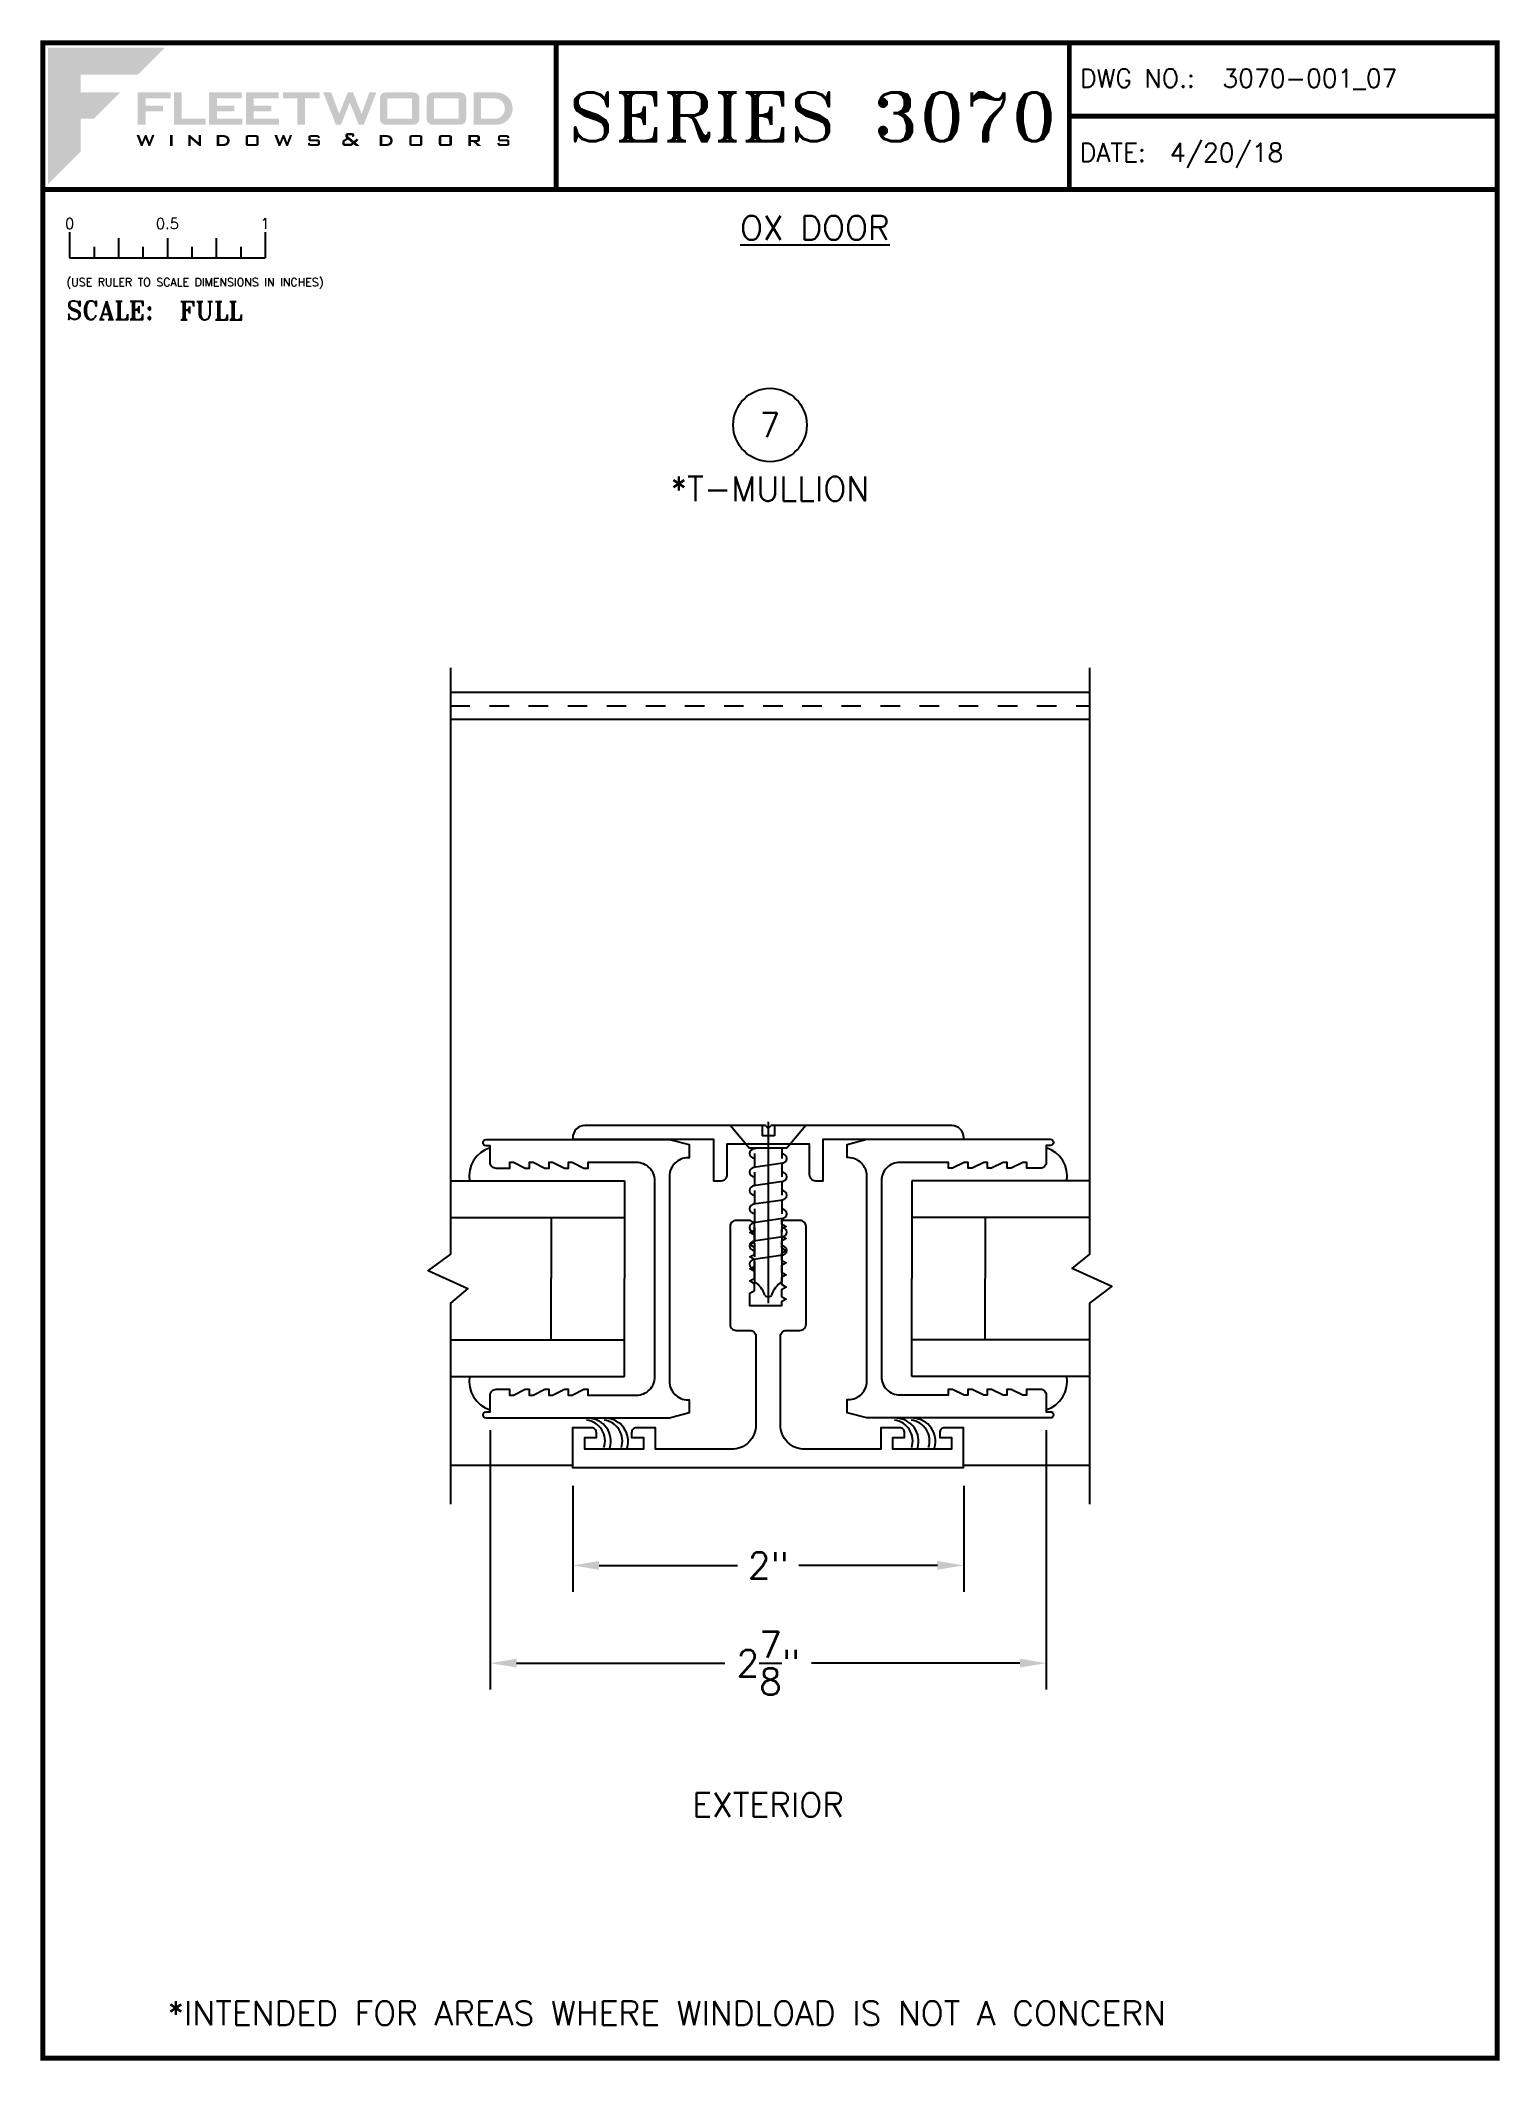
# Paper-space layout 'DETAIL 7' of a CAD drawing. Extents: x 0.3 to 7.8, y 0.1 to 10.4.
# The model-space entities are those that its viewports show. They can reach past a viewport. Long polylines and large blocks are cut down to what shows.
import ezdxf
from ezdxf.enums import TextEntityAlignment as Align

# ---------------------------------------------------------------- set-up
doc = ezdxf.new("R2010")
doc.units = 0
doc.header["$LTSCALE"] = 0.25
doc.header["$MEASUREMENT"] = 0
doc.linetypes.add('HIDDEN', pattern=[0.375, 0.25, -0.125])
doc.layers.get('0').update_dxf_attribs({"linetype": 'CONTINUOUS'})
doc.layers.get('DEFPOINTS').update_dxf_attribs({"color": 1, "linetype": 'CONTINUOUS'})
for name, color, linetype in [('DIM', 7, 'CONTINUOUS'), ('GLASS-VINYL', 7, 'CONTINUOUS'), ('MISC', 7, 'CONTINUOUS'), ('SILL-PAN', 7, 'CONTINUOUS'), ('TEXT', 7, 'CONTINUOUS'), ('VENT', 5, 'CONTINUOUS')]:
    doc.layers.add(name, color=color, linetype=linetype)
doc.layers.add('VP', color=40, linetype='CONTINUOUS', plot=False)
doc.layers.get('VP').off()
doc.styles.add('ROMANS', font='romans')
doc.styles.add('ROMANT', font='romant')
doc.styles.add('SIMPLEX-094', font='simplex.shx', dxfattribs={"height": 0.094})
doc.styles.get("Standard").update_dxf_attribs({"font": 'simplex.shx'})
doc.dimstyles.new('FULL SCALE', dxfattribs={"dimscale": 0.75, "dimtxt": 0.18, "dimasz": 0.18, "dimexe": 0.18, "dimexo": 0.125, "dimgap": 0.09, "dimtad": 0, "dimtih": 1, "dimtoh": 1, "dimdec": 4, "dimzin": 0, "dimdsep": 46, "dimlunit": 5, "dimtxsty": 'Standard', "dimcen": 0.09, "dimadec": 0, "dimazin": 0, "dimtfac": 1, "dimtdec": 4, "dimtofl": 0, "dimtmove": 0, "dimatfit": 3, "dimfxl": 0, "dimtolj": 1, "dimtzin": 0, "dimarcsym": 0})

# ---------------------------------------------------------------- blocks, each defined once
blk = doc.blocks.new('*D63')
at = {"color": 0, "lineweight": -2}
for p, q in [((2.601, 3.339), (2.601, 2.011)), ((5.445, 3.339), (5.445, 2.011)), ((2.736, 2.146), (3.801, 2.146)), ((5.31, 2.146), (4.245, 2.146))]:
    blk.add_line(p, q, dxfattribs=at)
at = {"color": 0}
for points in [[(2.736, 2.169), (2.736, 2.124), (2.601, 2.146)], [(5.31, 2.169), (5.31, 2.124), (5.445, 2.146)]]:
    blk.add_solid(points, dxfattribs=at)
at = {"layer": 'DEFPOINTS', "color": 0}
for p in [(2.601, 3.433), (5.445, 3.433), (5.445, 2.146)]:
    blk.add_point(p, dxfattribs=at)
at = {"color": 0, "insert": (4.023, 2.146), "char_height": 0.135, "attachment_point": 5}
blk.add_mtext('\\A1;2{\\H1.000000x;\\S7/8;}"', dxfattribs=at)
blk = doc.blocks.new('*D102')
at = {"color": 0, "lineweight": -2}
for p, q in [((3.023, 3.053), (3.023, 2.511)), ((5.023, 3.053), (5.023, 2.511)), ((3.158, 2.646), (3.865, 2.646)), ((4.888, 2.646), (4.18, 2.646))]:
    blk.add_line(p, q, dxfattribs=at)
at = {"color": 0}
for points in [[(3.158, 2.669), (3.158, 2.624), (3.023, 2.646)], [(4.888, 2.669), (4.888, 2.624), (5.023, 2.646)]]:
    blk.add_solid(points, dxfattribs=at)
at = {"layer": 'DEFPOINTS', "color": 0}
for p in [(3.023, 3.146), (5.023, 3.146), (5.023, 2.646)]:
    blk.add_point(p, dxfattribs=at)
at = {"color": 0, "insert": (4.023, 2.646), "char_height": 0.135, "attachment_point": 5}
blk.add_mtext('\\A1;2"', dxfattribs=at)
blk = doc.blocks.new('Fleetwood_Logo_6-10-15')
h = blk.add_hatch(color=154)
h.dxf.hatch_style = 1
h.paths.add_polyline_path([(0.2526, -0.0017), (0.0019, -0.0017), (0.0019, -0.2942), (0.0725, -0.2236), (0.0725, -0.1535), (0.1007, -0.1535), (0.1567, -0.0976), (0.0725, -0.0976), (0.0725, -0.0596), (0.1946, -0.0596)])
h = blk.add_hatch(color=251)
h.dxf.hatch_style = 1
h.paths.add_polyline_path([(0.2487, -0.1256), (0.2112, -0.1256), (0.2112, -0.1102), (0.2647, -0.1102), (0.2647, -0.0976), (0.1946, -0.0976), (0.1946, -0.1667), (0.2112, -0.1667), (0.2112, -0.1377), (0.2487, -0.1377)])
h = blk.add_hatch(color=251)
h.dxf.hatch_style = 1
h.paths.add_polyline_path([(0.2886, -0.0976), (0.272, -0.0976), (0.272, -0.1667), (0.3401, -0.1667), (0.3401, -0.1535), (0.2886, -0.1535)])
h = blk.add_hatch(color=251)
h.dxf.hatch_style = 1
h.paths.add_polyline_path([(0.4175, -0.0976), (0.3474, -0.0976), (0.3474, -0.1667), (0.4185, -0.1667), (0.4185, -0.1534), (0.364, -0.1534), (0.364, -0.1377), (0.4015, -0.1377), (0.4015, -0.1256), (0.364, -0.1256), (0.364, -0.1102), (0.4175, -0.1102)])
h = blk.add_hatch(color=251)
h.dxf.hatch_style = 1
h.paths.add_polyline_path([(0.4965, -0.0976), (0.4264, -0.0976), (0.4264, -0.1667), (0.4975, -0.1667), (0.4975, -0.1534), (0.443, -0.1534), (0.443, -0.1377), (0.4804, -0.1377), (0.4804, -0.1256), (0.443, -0.1256), (0.443, -0.1102), (0.4965, -0.1102)])
h = blk.add_hatch(color=251)
h.dxf.hatch_style = 1
h.paths.add_polyline_path([(0.5842, -0.0976), (0.5054, -0.0976), (0.5054, -0.1102), (0.5365, -0.1102), (0.5365, -0.1667), (0.5531, -0.1667), (0.5531, -0.1102), (0.5842, -0.1102)])
h = blk.add_hatch(color=251)
h.dxf.hatch_style = 1
h.paths.add_polyline_path([(0.6089, -0.0976), (0.5921, -0.0976), (0.6188, -0.1667), (0.63, -0.1667), (0.6489, -0.1192), (0.6679, -0.1667), (0.6789, -0.1667), (0.7056, -0.0976), (0.6908, -0.0976), (0.6742, -0.1433), (0.6558, -0.0976), (0.6446, -0.0976), (0.6261, -0.1433)])
h = blk.add_hatch(color=251)
h.dxf.hatch_style = 1
h.paths.add_polyline_path([(0.7853, -0.0976), (0.726, -0.0976, 0.414214), (0.7133, -0.1102), (0.7133, -0.154, 0.414214), (0.726, -0.1667), (0.7853, -0.1667, 0.414214), (0.798, -0.154), (0.798, -0.1102, 0.414214)])
h.paths.add_polyline_path([(0.7819, -0.1102), (0.7819, -0.154), (0.7294, -0.154), (0.7294, -0.1102)], flags=16)
h = blk.add_hatch(color=251)
h.dxf.hatch_style = 1
h.paths.add_polyline_path([(0.8856, -0.0976), (0.8262, -0.0976, 0.414214), (0.8136, -0.1102), (0.8136, -0.154, 0.414214), (0.8262, -0.1667), (0.8856, -0.1667, 0.414214), (0.8982, -0.154), (0.8982, -0.1102, 0.414214)])
h.paths.add_polyline_path([(0.8822, -0.1102), (0.8822, -0.154), (0.8296, -0.154), (0.8296, -0.1102)], flags=16)
h = blk.add_hatch(color=251)
h.dxf.hatch_style = 1
h.paths.add_polyline_path([(0.9632, -0.0976), (0.914, -0.0976), (0.914, -0.1667), (0.9632, -0.1667, 1)])
h.paths.add_polyline_path([(0.9301, -0.1102), (0.9593, -0.1102, -1), (0.9593, -0.154), (0.9301, -0.154)], flags=16)
h = blk.add_hatch(color=7)
h.dxf.hatch_style = 1
h.paths.add_polyline_path([(0.2301, -0.1891), (0.2251, -0.1891), (0.2196, -0.2043), (0.2134, -0.1891), (0.2097, -0.1891), (0.2035, -0.2043), (0.1978, -0.1891), (0.1922, -0.1891), (0.2011, -0.2121), (0.2048, -0.2121), (0.2112, -0.1963), (0.2175, -0.2121), (0.2212, -0.2121)])
h = blk.add_hatch(color=7)
h.dxf.hatch_style = 1
h.paths.add_polyline_path([(0.2691, -0.1891), (0.2637, -0.1891), (0.2637, -0.2118), (0.2637, -0.2121), (0.2691, -0.2121)])
h = blk.add_hatch(color=7)
h.dxf.hatch_style = 1
h.paths.add_polyline_path([(0.3077, -0.1964), (0.3259, -0.2121), (0.3298, -0.2121), (0.3298, -0.1891), (0.325, -0.1891), (0.325, -0.2047), (0.3067, -0.1891), (0.3029, -0.1891), (0.3029, -0.2121), (0.3077, -0.2121)])
h = blk.add_hatch(color=7)
h.dxf.hatch_style = 1
h.paths.add_polyline_path([(0.3801, -0.1891), (0.3637, -0.1891), (0.3637, -0.2121), (0.3801, -0.2121, 1)])
h.paths.add_polyline_path([(0.3691, -0.2079), (0.3691, -0.1933), (0.3788, -0.1933, -1), (0.3788, -0.2079)], flags=16)
h = blk.add_hatch(color=7)
h.dxf.hatch_style = 1
h.paths.add_polyline_path([(0.4537, -0.2079), (0.4537, -0.1933, 0.414214), (0.4495, -0.1891), (0.4297, -0.1891, 0.414214), (0.4255, -0.1933), (0.4255, -0.2079, 0.414214), (0.4297, -0.2121), (0.4495, -0.2121, 0.414214)])
h.paths.add_polyline_path([(0.4308, -0.2079), (0.4308, -0.1933), (0.4484, -0.1933), (0.4484, -0.2079)], flags=16)
h = blk.add_hatch(color=7)
h.dxf.hatch_style = 1
h.paths.add_polyline_path([(0.5253, -0.1891), (0.5203, -0.1891), (0.5148, -0.2043), (0.5087, -0.1891), (0.5049, -0.1891), (0.4988, -0.2043), (0.493, -0.1891), (0.4874, -0.1891), (0.4963, -0.2121), (0.5001, -0.2121), (0.5064, -0.1963), (0.5127, -0.2121), (0.5164, -0.2121)])
h = blk.add_hatch(color=7)
h.dxf.hatch_style = 1
h.paths.add_polyline_path([(0.5801, -0.1891), (0.5643, -0.1891, 0.414214), (0.56, -0.1933), (0.56, -0.1981, 0.414214), (0.5643, -0.2024), (0.58, -0.2024), (0.58, -0.2078), (0.5637, -0.2078), (0.5637, -0.2052), (0.5591, -0.2062), (0.5591, -0.2078, 0.414214), (0.5634, -0.2121), (0.5805, -0.2121, 0.414214), (0.5848, -0.2078), (0.5848, -0.2024, 0.414214), (0.5805, -0.1982), (0.5648, -0.1982), (0.5648, -0.193), (0.5798, -0.193), (0.5798, -0.1958), (0.5843, -0.1948), (0.5843, -0.1933, 0.414214)])
h = blk.add_hatch(color=7)
h.dxf.hatch_style = 1
h.paths.add_polyline_path([(0.645, -0.1913, -0.222262), (0.6447, -0.1906), (0.6447, -0.1892), (0.6535, -0.1892), (0.6535, -0.193), (0.6587, -0.1918), (0.6587, -0.189, 0.414214), (0.6544, -0.1847), (0.6437, -0.1847, 0.414214), (0.6394, -0.189), (0.6394, -0.1922, 0.222262), (0.6407, -0.1948), (0.6415, -0.1955), (0.6345, -0.1998, 0.260684), (0.6329, -0.2027), (0.6329, -0.2078, 0.414214), (0.6372, -0.2121), (0.6514, -0.2121, 0.17577), (0.6536, -0.2113), (0.657, -0.2085), (0.6614, -0.2121), (0.6699, -0.2121), (0.6613, -0.2049), (0.6676, -0.1997), (0.6637, -0.1964), (0.6574, -0.2017)])
h.paths.add_polyline_path([(0.6532, -0.2052), (0.6509, -0.2072, -0.17577), (0.6502, -0.2074), (0.6382, -0.2074), (0.6382, -0.2033, -0.260684), (0.6387, -0.2025), (0.6451, -0.1985)], flags=16)
h = blk.add_hatch(color=7)
h.dxf.hatch_style = 1
h.paths.add_polyline_path([(0.7294, -0.1891), (0.713, -0.1891), (0.713, -0.2121), (0.7294, -0.2121, 1)])
h.paths.add_polyline_path([(0.7184, -0.2079), (0.7184, -0.1933), (0.7281, -0.1933, -1), (0.7281, -0.2079)], flags=16)
h = blk.add_hatch(color=7)
h.dxf.hatch_style = 1
h.paths.add_polyline_path([(0.8045, -0.2079), (0.8045, -0.1933, 0.414214), (0.8003, -0.1891), (0.7805, -0.1891, 0.414214), (0.7763, -0.1933), (0.7763, -0.2079, 0.414214), (0.7805, -0.2121), (0.8003, -0.2121, 0.414214)])
h.paths.add_polyline_path([(0.7816, -0.2079), (0.7816, -0.1933), (0.7992, -0.1933), (0.7992, -0.2079)], flags=16)
h = blk.add_hatch(color=7)
h.dxf.hatch_style = 1
h.paths.add_polyline_path([(0.8678, -0.2079), (0.8678, -0.1933, 0.414214), (0.8636, -0.1891), (0.8438, -0.1891, 0.414214), (0.8396, -0.1933), (0.8396, -0.2079, 0.414214), (0.8438, -0.2121), (0.8636, -0.2121, 0.414214)])
h.paths.add_polyline_path([(0.8449, -0.2079), (0.8449, -0.1933), (0.8624, -0.1933), (0.8624, -0.2079)], flags=16)
h = blk.add_hatch(color=7)
h.dxf.hatch_style = 1
h.paths.add_polyline_path([(0.9277, -0.1993), (0.9277, -0.1933, 0.414214), (0.9235, -0.1891), (0.9028, -0.1891), (0.9028, -0.2121), (0.9082, -0.2121), (0.9082, -0.2035), (0.9131, -0.2035), (0.9224, -0.2121), (0.9303, -0.2121), (0.9197, -0.2035), (0.9235, -0.2035, 0.414214)])
h.paths.add_polyline_path([(0.9082, -0.1993), (0.9082, -0.1933), (0.9214, -0.1933, -0.414214), (0.9224, -0.1943), (0.9224, -0.1983, -0.414214), (0.9214, -0.1993)], flags=16)
h = blk.add_hatch(color=7)
h.dxf.hatch_style = 1
h.paths.add_polyline_path([(0.9867, -0.1982), (0.971, -0.1982), (0.971, -0.193), (0.9859, -0.193), (0.9859, -0.1958), (0.9905, -0.1948), (0.9905, -0.1933, 0.414214), (0.9863, -0.1891), (0.9705, -0.1891, 0.414214), (0.9662, -0.1933), (0.9662, -0.1981, 0.414214), (0.9705, -0.2024), (0.9862, -0.2024), (0.9862, -0.2078), (0.9699, -0.2078), (0.9699, -0.2052), (0.9653, -0.2062), (0.9653, -0.2078, 0.414214), (0.9696, -0.2121), (0.9867, -0.2121, 0.414214), (0.991, -0.2078), (0.991, -0.2024, 0.414214)])
blk = doc.blocks.new('A-SIZE_P')
at = {"const_width": 0.025}
blk.add_lwpolyline([(0.313, 0.125), (7.751, 0.125), (7.751, 10.437), (0.313, 10.437)], close=True, dxfattribs=at)
for points in [[(2.938, 10.437), (2.938, 9.687)], [(5.563, 10.437), (5.563, 9.687)], [(5.563, 10.062), (7.751, 10.062)], [(0.313, 9.687), (7.751, 9.687)]]:
    blk.add_lwpolyline(points, dxfattribs=at)
at = {"xscale": 2.387023416083395, "yscale": 2.387023416083395, "zscale": 2.387023416083395}
blk.add_blockref('Fleetwood_Logo_6-10-15', (0.334, 10.416), dxfattribs=at)
for s, style, p in [('DWG NO.:', 'SIMPLEX-094', (5.617, 10.209)), ('DATE:', 'SIMPLEX-094', (5.616, 9.829)), ('SCALE:', 'ROMANT', (0.433, 9.022))]:
    blk.add_text(s, height=0.094, dxfattribs=dict(style=style)).set_placement(p)
for tag, p, style in [('DWG_NO', (6.346, 10.209), 'SIMPLEX-094'), ('DATE', (6.077, 9.829), 'SIMPLEX-094'), ('SCALE', (1.011, 9.02), 'ROMANT')]:
    blk.add_attdef(tag, p, '', height=0.094, dxfattribs=dict(style=style))
for tag, height, style, width, p, p2 in [('DWG_NO_F', 0.094, 'SIMPLEX-094', 1.745692, (6.347, 10.209), (7.683, 10.209)), ('PRODUCT', 0.25, 'ROMANT', 1.390728, (3.001, 9.934), (5.5, 9.934))]:
    blk.add_attdef(tag, text='', height=height, dxfattribs=dict(style=style, width=width)).set_placement(p, p2, align=Align.FIT)
blk = doc.blocks.new('Full')
for p, q in [((0.137, -0.219), (0.137, -0.35)), ((0.262, -0.294), (0.262, -0.35)), ((0.387, -0.249), (0.387, -0.35)), ((0.512, -0.294), (0.512, -0.35)), ((0.637, -0.249), (0.637, -0.35)), ((0.762, -0.294), (0.762, -0.35)), ((0.887, -0.249), (0.887, -0.35)), ((1.012, -0.294), (1.012, -0.35)), ((1.137, -0.219), (1.137, -0.35)), ((0.137, -0.35), (1.137, -0.35))]:
    blk.add_line(p, q)
for s, p in [('0', (0.137, -0.219)), ('0.5', (0.637, -0.219)), ('1', (1.137, -0.219))]:
    blk.add_text(s, height=0.055).set_placement(p, align=Align.BOTTOM_CENTER)
at = {"style": 'ROMANS'}
blk.add_text('(USE RULER TO SCALE DIMENSIONS IN INCHES)', height=0.04115, dxfattribs=at).set_placement((0.12, -0.495))
blk = doc.blocks.new('sectball')
blk.add_circle((0, 0), 0.125)
blk.add_attdef('NO', text='', height=0.062).set_placement((0, 0), align=Align.MIDDLE_CENTER)
for tag, p in [('LINE1', (0, -0.2588)), ('LINE2', (0, -0.3864)), ('LINE3', (0, -0.5214))]:
    blk.add_attdef(tag, text='', height=0.078).set_placement(p, align=Align.CENTER)
blk = doc.blocks.new('3008 FIXED STILE')
at = {"color": 5}
blk.add_lwpolyline([(-1.038, 0.06), (-1.002, 0.06), (-0.1, 0.06), (0, 0.034), (0, -0.034), (-0.006, -0.034, 0.414214), (-0.1, -0.128), (-0.1, -1.178, 0.414214), (-0.006, -1.272), (0, -1.272), (0, -1.339), (-0.1, -1.366), (-1.038, -1.366, -0.999996), (-1.038, -1.334), (-1.018, -1.334), (-1.018, -1.249, -0.414214), (-0.987, -1.218), (-0.918, -1.218), (-0.918, -1.248), (-0.898, -1.248), (-0.838, -1.218), (-0.818, -1.218), (-0.818, -1.248), (-0.798, -1.248), (-0.738, -1.218), (-0.718, -1.218), (-0.718, -1.248), (-0.698, -1.248), (-0.638, -1.218), (-0.618, -1.218), (-0.618, -1.248), (-0.598, -1.248), (-0.538, -1.218), (-0.518, -1.218), (-0.518, -1.248), (-0.269, -1.248, 0.414214), (-0.175, -1.154), (-0.175, -0.152, 0.414214), (-0.269, -0.058), (-0.518, -0.058), (-0.518, -0.088), (-0.538, -0.088), (-0.598, -0.058), (-0.618, -0.058), (-0.618, -0.088), (-0.638, -0.088), (-0.698, -0.058), (-0.718, -0.058), (-0.718, -0.088), (-0.738, -0.088), (-0.798, -0.058), (-0.818, -0.058), (-0.818, -0.088), (-0.838, -0.088), (-0.898, -0.058), (-0.918, -0.058), (-0.918, -0.088), (-0.987, -0.088, -0.414214), (-1.018, -0.057), (-1.018, 0.028), (-1.038, 0.028, -0.999996), (-1.038, 0.06)], format="xyb", dxfattribs=at)
blk = doc.blocks.new('A$C2D7D788B')
for p, q in [((0, 0.909), (0.097, 0.793)), ((0.161, 0.909), (0, 0.909)), ((0.161, 0.909), (0.161, 0.857)), ((0.224, 0.857), (0.161, 0.857)), ((0.192, 0.929), (0.192, 0)), ((0.224, 0.909), (0.224, 0.857)), ((0.385, 0.909), (0.224, 0.909)), ((0.385, 0.909), (0.288, 0.793)), ((0.288, 0.793), (0.097, 0.793))]:
    blk.add_line(p, q)
at = {"linetype": 'Continuous'}
for p, q in [((0.142, 0.793), (0.118, 0.79)), ((0.122, 0.793), (0.122, 0.79)), ((0.122, 0.766), (0.122, 0.696)), ((0.263, 0.793), (0.263, 0.741)), ((0.267, 0.717), (0.118, 0.695)), ((0.267, 0.623), (0.118, 0.601)), ((0.122, 0.671), (0.122, 0.601)), ((0.263, 0.716), (0.263, 0.647)), ((0.263, 0.622), (0.263, 0.553)), ((0.267, 0.528), (0.118, 0.507)), ((0.122, 0.577), (0.122, 0.507)), ((0.263, 0.528), (0.263, 0.458)), ((0.267, 0.434), (0.118, 0.412)), ((0.122, 0.483), (0.122, 0.413)), ((0.263, 0.433), (0.263, 0.364)), ((0.267, 0.34), (0.118, 0.318)), ((0.122, 0.388), (0.122, 0.319)), ((0.263, 0.339), (0.263, 0.237)), ((0.267, 0.246), (0.118, 0.224)), ((0.122, 0.307), (0.122, 0.237)), ((0.122, 0.213), (0.122, 0.112)), ((0.263, 0.245), (0.263, 0.112)), ((0.186, 0.034), (0.199, 0.034))]:
    blk.add_line(p, q, dxfattribs=at)
for centre, radius, start, end in [((0.122, 0.766), 0.0244, 90, 270), ((0.122, 0.766), 0.0244, 90, 270), ((0.263, 0.741), 0.0244, 270, 90), ((0.122, 0.671), 0.0244, 90, 270), ((0.122, 0.671), 0.0244, 90, 270), ((0.263, 0.647), 0.0244, 270, 90), ((0.122, 0.577), 0.0244, 90, 270), ((0.263, 0.553), 0.0244, 270, 90), ((0.122, 0.483), 0.0244, 90, 270), ((0.122, 0.483), 0.0244, 90, 270), ((0.263, 0.458), 0.0244, 270, 90), ((0.122, 0.388), 0.0244, 90, 270), ((0.122, 0.294), 0.0244, 90, 270), ((0.263, 0.364), 0.0244, 270, 90), ((0.122, 0.2), 0.0244, 90, 270), ((0.263, 0.27), 0.0244, 270, 90), ((0.034, -0.012), 0.152, 20.7051, 54.5638), ((0.351, -0.012), 0.152, 125.4362, 159.2949), ((0.186, 0.044), 0.00998, 191.7651, 270), ((0.199, 0.044), 0.00998, 270, 348.2349)]:
    blk.add_arc(centre, radius, start, end, dxfattribs=at)

msp = doc.modelspace()

# ---------------------------------------------------------------- linework, layer by layer
at = {"color": 1}
for points in [[(7.751, 9.053, 0.414214), (7.689, 8.991), (7.689, 8.983), (8.409, 8.983), (8.409, 8.771), (8.448, 8.771, 0.414214), (8.479, 8.802), (8.479, 8.959), (8.899, 8.959), (8.899, 8.802, 0.414214), (8.93, 8.771), (8.969, 8.771), (8.969, 8.983), (9.689, 8.983), (9.689, 8.991, 0.414214), (9.627, 9.053), (8.704, 9.053), (8.689, 9.038), (8.674, 9.053)], [(8.619, 8.52), (8.619, 8.554), (8.595, 8.568), (8.525, 8.568, 0.414214), (8.494, 8.537), (8.494, 8.036, 0.414214), (8.525, 8.005), (8.595, 8.005, -0.414214), (8.626, 7.974), (8.626, 7.522, -0.414214), (8.501, 7.397), (8.112, 7.397), (8.112, 7.507), (8.015, 7.507, 0.414214), (7.99, 7.482), (7.99, 7.457), (8.05, 7.457), (8.05, 7.397), (7.75, 7.397), (7.75, 7.457), (7.81, 7.457), (7.81, 7.482, 0.414214), (7.785, 7.507), (7.688, 7.507), (7.688, 7.303), (8.688, 7.303), (9.688, 7.303), (9.688, 7.507), (9.591, 7.507, 0.414214), (9.566, 7.482), (9.566, 7.457), (9.626, 7.457), (9.626, 7.397), (9.326, 7.397), (9.326, 7.457), (9.386, 7.457), (9.386, 7.482, 0.414214), (9.361, 7.507), (9.264, 7.507), (9.264, 7.397), (8.876, 7.397, -0.414214), (8.751, 7.522), (8.751, 7.974, -0.414214), (8.782, 8.005), (8.851, 8.005, 0.414214), (8.882, 8.036), (8.882, 8.537, 0.414214), (8.851, 8.568), (8.757, 8.568), (8.757, 8.551), (8.781, 8.537), (8.757, 8.523), (8.757, 8.489), (8.781, 8.475), (8.757, 8.461), (8.757, 8.427), (8.781, 8.413), (8.757, 8.399), (8.757, 8.365), (8.781, 8.351), (8.757, 8.337), (8.757, 8.303), (8.781, 8.289), (8.757, 8.275), (8.757, 8.241), (8.781, 8.227), (8.757, 8.213), (8.757, 8.179), (8.781, 8.165), (8.757, 8.151), (8.757, 8.13), (8.688, 8.13), (8.595, 8.13), (8.595, 8.196), (8.619, 8.21), (8.619, 8.244), (8.595, 8.258), (8.619, 8.272), (8.619, 8.306), (8.595, 8.32), (8.619, 8.334), (8.619, 8.368), (8.595, 8.382), (8.619, 8.396), (8.619, 8.43), (8.595, 8.444), (8.619, 8.458), (8.619, 8.492), (8.595, 8.506)]]:
    msp.add_lwpolyline(points, format="xyb", close=True, dxfattribs=at)
for centre, radius, start, end in [((7.766, 7.438), 0.118, 343.6833, 87.0149), ((7.854, 7.438), 0.118, 343.6833, 87.0149), ((9.34, 7.438), 0.118, 343.6833, 87.0149), ((9.426, 7.438), 0.118, 343.6833, 87.0149), ((7.746, 7.439), 0.108, 341.8239, 82.5268), ((7.835, 7.439), 0.108, 341.8239, 82.5268), ((9.32, 7.439), 0.108, 341.8239, 82.5268), ((9.406, 7.439), 0.108, 341.8239, 82.5268)]:
    msp.add_arc(centre, radius, start, end)
at = {"layer": 'GLASS-VINYL'}
for p, q in [((7.063, 8.77), (7.954, 8.77)), ((7.954, 8.77), (7.954, 8.27)), ((10.333, 8.77), (9.424, 8.77)), ((9.424, 8.77), (9.424, 8.27)), ((7.063, 8.582), (7.954, 8.582)), ((7.579, 8.582), (7.579, 8.27)), ((10.333, 8.582), (9.424, 8.582)), ((9.799, 8.582), (9.799, 8.27)), ((7.579, 7.957), (7.579, 8.27)), ((7.954, 7.77), (7.954, 8.27)), ((9.424, 7.77), (9.424, 8.27)), ((9.799, 7.957), (9.799, 8.27)), ((7.063, 7.957), (7.954, 7.957)), ((10.333, 7.957), (9.424, 7.957)), ((7.063, 7.77), (7.954, 7.77)), ((10.333, 7.77), (9.424, 7.77))]:
    msp.add_line(p, q, dxfattribs=at)
for points in [[(10.333, 7.116), (10.333, 8.145), (10.447, 8.229), (10.243, 8.321), (10.333, 8.395), (10.333, 11.396)], [(10.57, 7.116), (10.57, 8.145), (10.684, 8.229), (10.48, 8.321), (10.57, 8.395), (10.57, 11.396)]]:
    msp.add_lwpolyline(points, dxfattribs=at)
for centre, start, end in [((7.312, 8.794), 107.3542, 189.2403), ((10.065, 8.794), 350.7597, 72.6458), ((7.312, 7.745), 170.7597, 252.6458), ((10.065, 7.745), 287.3542, 9.2403)]:
    msp.add_arc(centre, 0.153, start, end, dxfattribs=at)
at = {"layer": 'MISC', "color": 7}
for points in [[(6.826, 11.396), (6.826, 8.395), (6.712, 8.311), (6.916, 8.219), (6.826, 8.145), (6.826, 7.116)], [(7.063, 11.396), (7.063, 8.395), (6.949, 8.311), (7.153, 8.219), (7.063, 8.145), (7.063, 7.116)]]:
    msp.add_lwpolyline(points, dxfattribs=at)
at = {"layer": 'SILL-PAN'}
for p, q in [((7.063, 11.271), (10.333, 11.271)), ((7.063, 11.132), (10.333, 11.132)), ((7.063, 7.316), (7.688, 7.316)), ((9.688, 7.316), (10.333, 7.316))]:
    msp.add_line(p, q, dxfattribs=at)
at = {"layer": 'SILL-PAN', "linetype": 'HIDDEN'}
msp.add_line((7.063, 11.201), (10.333, 11.201), dxfattribs=at)

# ---------------------------------------------------------------- block references
msp.add_blockref('A$C2D7D788B', (8.496, 8.144))
at = {"layer": 'VENT'}
msp.add_blockref('3008 FIXED STILE', (8.284, 8.922), dxfattribs=at)
at = {"layer": 'VENT', "rotation": 180}
msp.add_blockref('3008 FIXED STILE', (9.093, 7.617), dxfattribs=at)

psp = doc.layouts.new('DETAIL 7')

# ---------------------------------------------------------------- block references
at = {"layer": 'DIM'}
ref = psp.add_blockref('A-SIZE_P', (0, 0), dxfattribs=at)
ref.add_attrib('DATE', '4/20/18', (6.07741, 9.82884), dxfattribs={"layer": '0', "height": 0.094, "style": 'SIMPLEX-094'})
ref.add_attrib('SCALE', 'FULL', (1.01101, 9.02035), dxfattribs={"layer": '0', "height": 0.094, "style": 'ROMANT'})
ref.add_attrib('PRODUCT', 'SERIES 3070', dxfattribs={"layer": '0', "height": 0.25, "style": 'ROMANT', "width": 0.981308}).set_placement((3.0005, 9.93352), (5.5005, 9.93352), align=Align.FIT)
ref.add_attrib('DWG_NO', '3070-001_07', (6.34634, 10.20879), dxfattribs={"layer": '0', "height": 0.094, "style": 'SIMPLEX-094'})
psp.add_blockref('Full', (0.313, 9.687), dxfattribs=at)
at = {"layer": 'TEXT'}
ref = psp.add_blockref('sectball', (4.032, 8.48157), dxfattribs=dict(at, xscale=1.503999999999998, yscale=1.503999999999998, zscale=1.503999999999998))
ref.add_attrib('NO', '7', dxfattribs={"layer": '0', "height": 0.125}).set_placement((4.032, 8.48157), align=Align.MIDDLE_CENTER)
ref.add_attrib('LINE1', '*T-MULLION', dxfattribs={"layer": '0', "height": 0.125}).set_placement((4.032, 8.09229), align=Align.CENTER)

# ---------------------------------------------------------------- texts
for s, p in [('EXTERIOR', (4.02265, 1.35932)), ('*INTENDED FOR AREAS WHERE WINDLOAD IS NOT A CONCERN', (3.50409, 0.29329))]:
    psp.add_text(s, height=0.124, dxfattribs=at).set_placement(p, align=Align.CENTER)
at = {"layer": 'TEXT', "insert": (4.26174, 9.49069), "char_height": 0.124, "width": 1.2194, "attachment_point": 5}
psp.add_mtext('{\\LOX DOOR}', dxfattribs=at)

# ---------------------------------------------------------------- dimensions: what is measured, and where the dimension line sits
dim = psp.add_linear_dim(base=(5.445197, 2.146429), p1=(2.600648, 3.432568), p2=(5.445197, 3.432568), dimstyle='FULL SCALE', override={"dimpost": '"'})
dim.commit()
dim.dimension.update_dxf_attribs({"geometry": '*D63', "text_midpoint": (4.022922, 2.146429)})
dim = psp.add_linear_dim(base=(5.02265, 2.64643), p1=(3.02265, 3.14643), p2=(5.02265, 3.14643), dimstyle='FULL SCALE', override={"dimpost": '"'})
dim.commit()
dim.dimension.update_dxf_attribs({"geometry": '*D102', "text_midpoint": (4.02265, 2.64643), "dimtype": 160})

# ---------------------------------------------------------------- viewports
at = {"layer": 'VP'}
psp.add_viewport(center=(4.03241, 5.06794), size=(3.52744, 4.44818), view_center_point=(8.69824, 9.22424), view_height=4.44818, dxfattribs=at)

doc.saveas('drawing.dxf')
